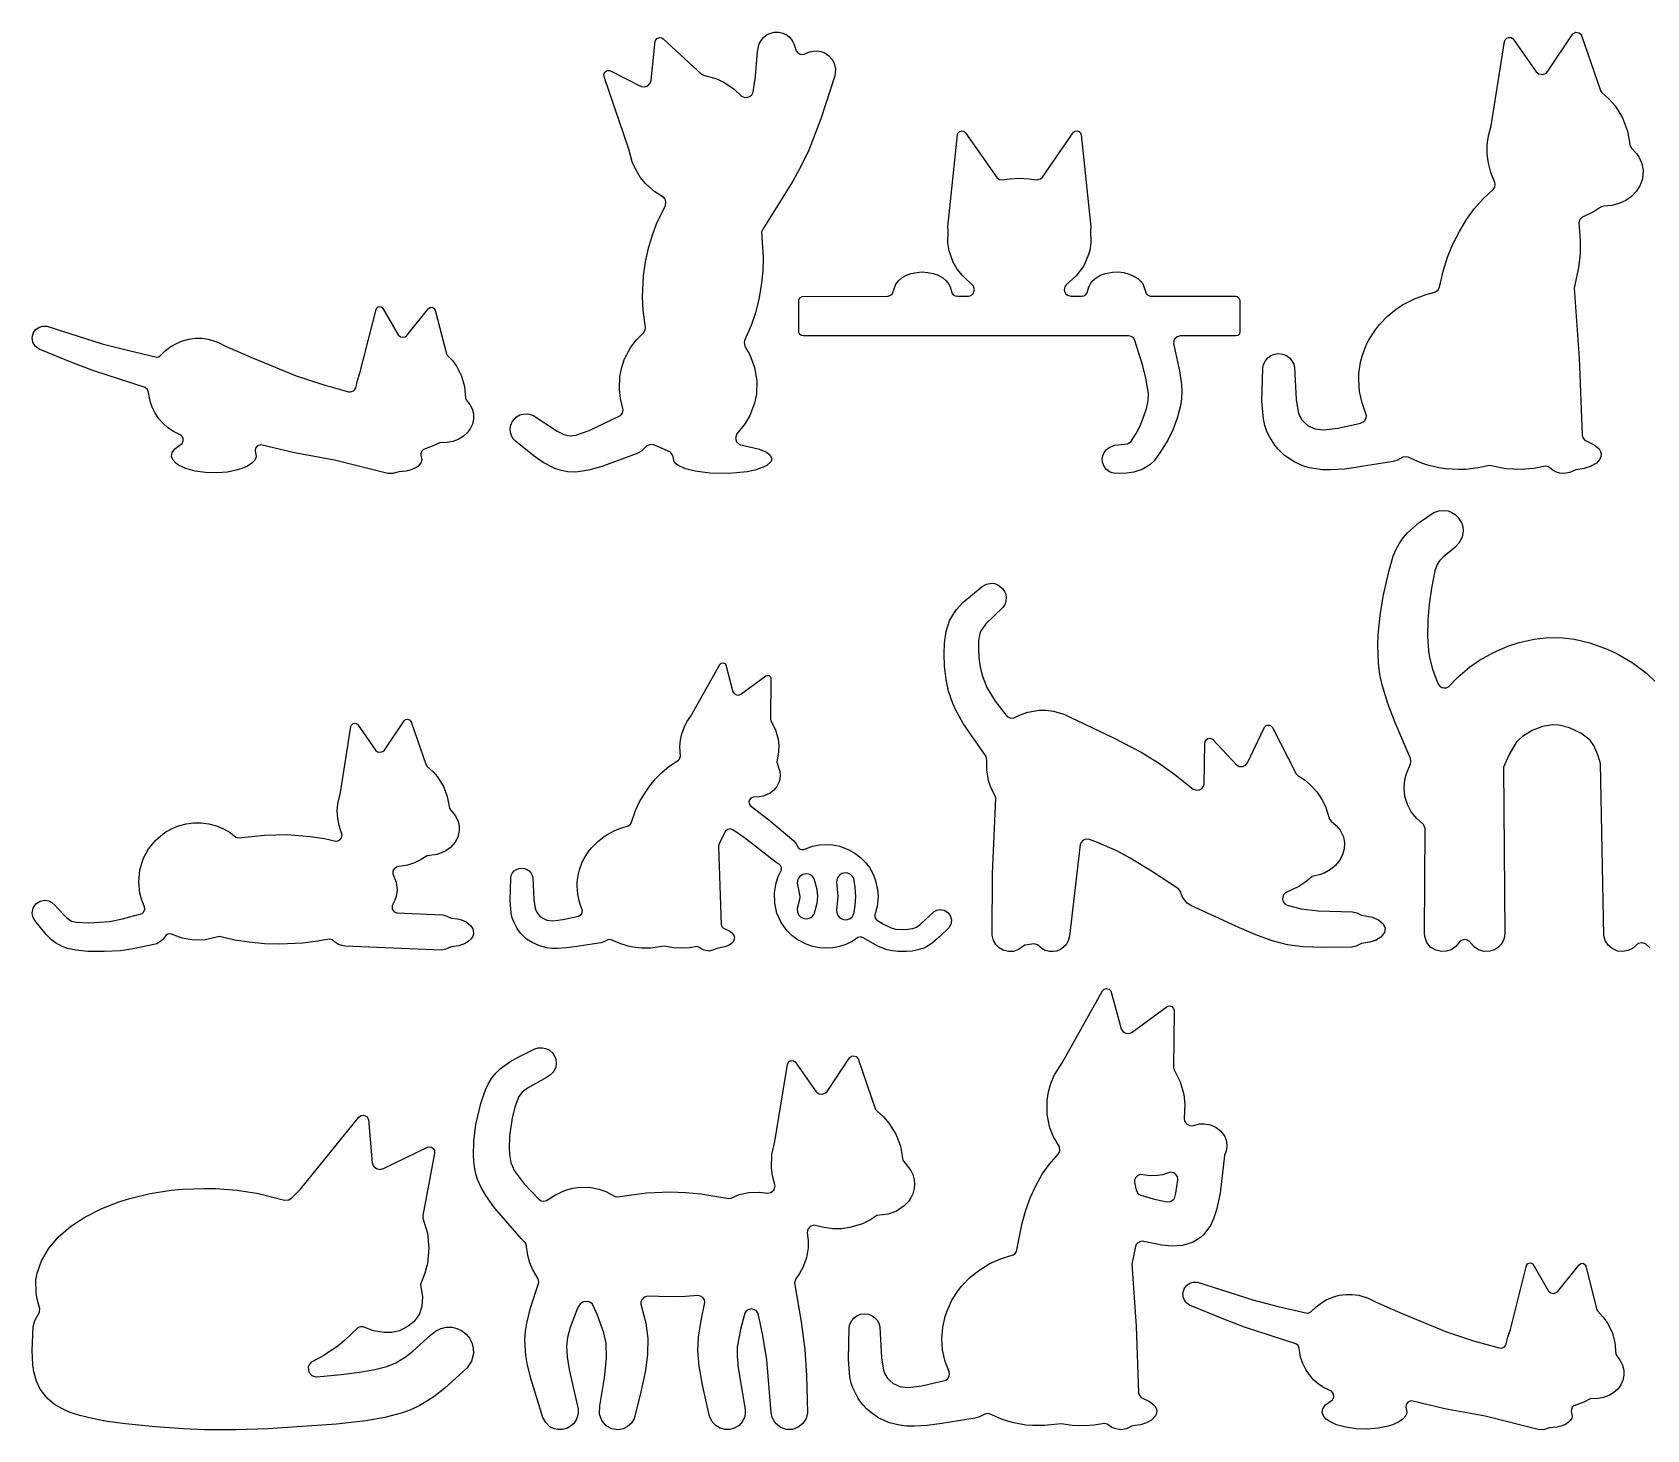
# Model space of a CAD drawing. Extents: x 13 to 580, y 13 to 584.
# Drawn here: x 12.7 to 291.6, y 342.9 to 584.2 of the extents above; entities that cross this region are included whole.
import ezdxf

# ---------------------------------------------------------------- set-up
doc = ezdxf.new("R2010")
doc.units = 0

msp = doc.modelspace()

# ---------------------------------------------------------------- linework, layer by layer
for points in [[(111.47, 576.53), (111.44, 576.97), (111.64, 577.37), (112.01, 577.61), (112.45, 577.63), (117.88, 574.86), (118.53, 574.79), (119.04, 574.98), (119.45, 575.42), (119.61, 575.91), (120.29, 582.65), (120.58, 583.11), (121.09, 583.3), (121.41, 583.25), (121.69, 583.08), (128.28, 576.97), (128.64, 576.79), (130.77, 576.21), (132.13, 575.59), (133.93, 574.38), (135.19, 573.2), (135.8, 572.94), (136.29, 572.97), (136.7, 573.15), (136.98, 573.41), (137.2, 573.85), (137.59, 576.55), (137.99, 580.88), (138.27, 582.2), (138.58, 582.78), (138.99, 583.28), (139.48, 583.68), (140.06, 583.99), (140.85, 584.2), (141.65, 584.2), (142.33, 584.04), (143.06, 583.68), (143.54, 583.28), (143.94, 582.8), (144.26, 582.2), (144.62, 581), (144.86, 580.7), (145.22, 580.47), (145.59, 580.38), (146.02, 580.41), (146.96, 580.81), (147.65, 580.97), (148.29, 580.99), (148.93, 580.88), (149.59, 580.63), (150.3, 580.15), (150.86, 579.52), (151.2, 578.89), (151.44, 577.82), (151.33, 576.69), (148.9, 569.24), (146.83, 563.82), (145.59, 561.24), (144.05, 558.48), (138.86, 550.21), (138.67, 549.72), (138.95, 545.34), (138.87, 542.95), (138.61, 540.5), (138.19, 538.12), (137.6, 535.78), (136.86, 533.56), (135.74, 531), (135.66, 530.62), (135.78, 530.02), (136.66, 528.49), (137.47, 526.3), (137.84, 524.03), (137.77, 521.72), (137.45, 520.15), (136.64, 518.01), (135.84, 516.63), (134.4, 514.85), (134.18, 514.13), (134.34, 513.5), (134.84, 513.01), (138.31, 512.2), (139.5, 511.67), (140.13, 511.17), (140.4, 510.64), (140.37, 510.3), (140.24, 510.02), (139.57, 509.42), (138.66, 508.98), (137.53, 508.61), (136.17, 508.32), (133.04, 508), (129.74, 508.06), (127.19, 508.41), (125.54, 508.84), (124.32, 509.39), (123.88, 509.71), (123.56, 510.1), (123.35, 511.14), (122.94, 511.68), (120.06, 512.94), (119.55, 513.04), (118.85, 512.81), (117.97, 511.95), (117.19, 511.49), (111.25, 509.29), (109.04, 508.66), (107.71, 508.4), (106.57, 508.27), (105.21, 508.3), (104.07, 508.51), (102.97, 508.87), (100.94, 509.92), (99.38, 511), (96.18, 513.57), (95.72, 514.08), (95.45, 514.59), (95.29, 515.12), (95.25, 515.79), (95.35, 516.36), (95.59, 516.95), (96.34, 517.8), (96.89, 518.12), (97.44, 518.28), (98.31, 518.31), (99.13, 518.07), (103.34, 515.34), (104.5, 514.77), (105.53, 514.49), (106.58, 514.64), (108.9, 515.46), (114.28, 518.05), (114.62, 518.44), (114.78, 518.98), (114.32, 520.95), (114.12, 522.52), (114.19, 524.78), (114.51, 526.37), (115.01, 527.84), (116.08, 529.84), (117.05, 531.1), (118.31, 532.36), (118.57, 532.9), (118.6, 533.28), (118.21, 536.18), (118.11, 538.54), (118.29, 542.13), (118.63, 544.55), (119.14, 546.94), (119.81, 549.23), (120.64, 551.41), (122.05, 554.24), (122.14, 554.94), (121.99, 555.36), (121.76, 555.66), (120.25, 556.64), (118.64, 558.07), (117.7, 559.21), (116.92, 560.48), (116.32, 561.82), (115.73, 564.03)], [(242.14, 516.7), (242.59, 516.91), (242.88, 517.19), (243.08, 517.59), (243.14, 517.99), (242.38, 520.22), (241.95, 522.17), (241.8, 524.19), (241.84, 525.29), (242.12, 527.23), (242.39, 528.26), (243.1, 530.15), (243.58, 531.11), (244.69, 532.84), (245.39, 533.72), (246.86, 535.23), (248.53, 536.54), (249.5, 537.17), (251.42, 538.17), (253.48, 538.94), (254.97, 539.34), (255.52, 539.74), (255.75, 540.19), (256.39, 542.97), (257.15, 545.35), (258.09, 547.63), (259.19, 549.83), (260.44, 551.88), (261.81, 553.75), (263.29, 555.42), (265.05, 557.03), (265.32, 557.48), (265.4, 557.94), (265.34, 558.29), (264.65, 559.98), (264.22, 561.58), (264.01, 563.15), (264.02, 564.77), (264.22, 566.35), (264.67, 568.04), (267.01, 582.6), (267.13, 582.91), (267.37, 583.16), (267.68, 583.3), (268.13, 583.28), (268.42, 583.12), (272.45, 577.35), (272.89, 577.02), (273.55, 576.91), (274.13, 577.11), (274.5, 577.47), (278.81, 583.92), (279.29, 584.2), (279.84, 584.13), (280.1, 583.93), (280.27, 583.64), (283.57, 574.14), (283.81, 573.8), (285.09, 572.66), (286.11, 571.5), (287.39, 569.44), (288.26, 567.15), (288.72, 564.55), (288.93, 564.19), (289.79, 563.27), (290.25, 562.57), (290.7, 561.53), (290.92, 560.36), (290.81, 558.92), (290.43, 557.83), (289.8, 556.79), (288.93, 555.87), (287.93, 555.17), (286.76, 554.63), (285.54, 554.3), (284.15, 554.18), (283.71, 554.04), (282.48, 553.24), (280.36, 552.24), (280, 551.85), (279.82, 551.36), (280.08, 548.25), (280.03, 545.95), (279.77, 543.58), (279.04, 539.99), (279.89, 527.92), (280.38, 514.71), (280.52, 514.19), (280.85, 513.77), (282.49, 512.99), (283.32, 512.26), (283.56, 511.84), (283.67, 511.39), (283.63, 510.93), (283.45, 510.49), (282.85, 509.82), (281.79, 509.22), (280.74, 508.89), (279.28, 508.66), (278.25, 508.17), (277.23, 508), (276.57, 508.06), (275.95, 508.25), (275.38, 508.55), (274.61, 509.14), (274.02, 509.28), (272.06, 508.88), (269.88, 508.7), (267.2, 508.83), (264.42, 509.41), (262.43, 508.99), (260.23, 508.73), (259.03, 508.69), (256.82, 508.82), (255.67, 508.99), (253.52, 509.51), (252.43, 509.89), (250.33, 510.81), (249.94, 510.88), (249.45, 510.81), (248.5, 510.3), (247.73, 510.06), (239.39, 508.79), (236.93, 508.62), (235.53, 508.63), (233.25, 509.01), (232.18, 509.34), (230.77, 509.97), (229.01, 511.15), (227.98, 512.13), (227.31, 512.93), (226.43, 514.31), (225.95, 515.27), (225.6, 516.29), (225.35, 517.44), (225.1, 520.53), (225.23, 526.18), (225.37, 526.85), (225.68, 527.49), (226.13, 528.01), (226.63, 528.37), (227.27, 528.63), (227.97, 528.72), (228.69, 528.63), (229.33, 528.37), (229.83, 528.01), (230.28, 527.49), (230.59, 526.88), (230.72, 526.31), (231.03, 520.82), (231.36, 518.65), (231.6, 517.96), (232.01, 517.29), (232.53, 516.7), (233.09, 516.25), (234.28, 515.73), (235.74, 515.54), (238.24, 515.85)], [(145.86, 531.77), (145.57, 531.83), (145.32, 531.99), (145.15, 532.24), (145.09, 532.53), (145.1, 537.96), (145.25, 538.33), (145.66, 538.6), (160.53, 538.64), (160.96, 538.8), (161.26, 539.08), (161.86, 540.71), (162.32, 541.3), (162.92, 541.81), (163.67, 542.24), (164.53, 542.55), (165.46, 542.75), (166.41, 542.82), (167.39, 542.75), (168.33, 542.55), (169.19, 542.24), (169.96, 541.8), (170.52, 541.32), (170.88, 540.9), (171.22, 540.27), (171.51, 539.2), (171.78, 538.89), (172.08, 538.71), (172.52, 538.63), (174.43, 538.63), (174.85, 538.77), (175.22, 539.09), (175.45, 539.73), (175.29, 540.35), (173.35, 542.18), (172.47, 543.3), (171.76, 544.52), (171.06, 546.45), (170.84, 547.85), (170.92, 549.99), (170.83, 550.62), (172.5, 566.5), (172.59, 566.78), (172.77, 567), (173.22, 567.18), (173.59, 567.1), (173.89, 566.85), (179.29, 559.1), (179.68, 558.81), (180.1, 558.71), (181.58, 558.92), (183.17, 559.01), (184.81, 558.92), (186.19, 558.71), (186.84, 558.88), (187.18, 559.21), (192.56, 566.93), (192.8, 567.1), (193.17, 567.18), (193.54, 567.06), (193.75, 566.86), (193.89, 566.5), (195.56, 550.62), (195.47, 549.99), (195.55, 547.84), (195.35, 546.52), (195.15, 545.81), (194.3, 543.89), (193.02, 542.16), (191.28, 540.58), (191.03, 540.22), (190.94, 539.78), (190.99, 539.44), (191.17, 539.09), (191.49, 538.79), (192.09, 538.63), (193.9, 538.63), (194.34, 538.72), (194.67, 538.94), (194.88, 539.21), (195.17, 540.27), (195.51, 540.9), (195.86, 541.32), (196.46, 541.82), (197.21, 542.24), (198.09, 542.56), (199.29, 542.79), (200.26, 542.81), (201.24, 542.7), (202.14, 542.46), (202.97, 542.11), (203.66, 541.67), (204.22, 541.13), (204.55, 540.67), (205.1, 539.12), (205.34, 538.86), (205.76, 538.66), (220.53, 538.63), (220.82, 538.57), (221.07, 538.4), (221.29, 537.96), (221.29, 532.53), (221.19, 532.15), (220.91, 531.87), (220.53, 531.77), (210.96, 531.77), (210.43, 531.63), (210, 531.23), (209.87, 530.91), (209.84, 530.47), (210.87, 525.74), (211.18, 523.39), (211.24, 522.2), (211.2, 520.91), (211.03, 519.71), (210.47, 517.56), (209.75, 515.69), (208.81, 513.77), (207.47, 511.57), (206.45, 510.23), (205.7, 509.51), (204.43, 508.72), (202.97, 508.25), (201.76, 508.1), (199.79, 508), (199.2, 508.11), (198.75, 508.32), (198.23, 508.71), (197.84, 509.22), (197.6, 509.81), (197.52, 510.46), (197.61, 511.07), (197.84, 511.65), (198.23, 512.15), (198.71, 512.53), (199.71, 512.88), (201.86, 513.15), (202.46, 513.51), (203.38, 514.95), (204.05, 516.26), (204.66, 517.72), (205.15, 519.23), (205.42, 520.62), (205.47, 521.81), (205.04, 524.49), (204.49, 526.6), (203.16, 530.96), (202.95, 531.36), (202.52, 531.67), (202.06, 531.77)], [(32.8, 522.02), (32.61, 522.53), (32.21, 522.85), (23.34, 525.72), (19.79, 527.07), (13.86, 529.48), (13.22, 529.98), (12.81, 530.7), (12.7, 531.52), (12.93, 532.34), (13.32, 532.88), (13.89, 533.28), (14.54, 533.48), (15.23, 533.46), (24.77, 530.43), (29.15, 529.29), (34.19, 528.11), (34.49, 528.16), (34.8, 528.33), (35.72, 529.23), (36.63, 529.93), (37.59, 530.49), (38.63, 530.91), (39.72, 531.21), (40.84, 531.36), (41.97, 531.36), (43.09, 531.21), (44.72, 530.71), (46.1, 530), (50.72, 528), (58.25, 524.89), (62.9, 523.36), (67.33, 522.12), (67.69, 522.09), (68.2, 522.28), (68.43, 522.53), (68.56, 522.79), (68.85, 524.06), (69.3, 525.32), (72.07, 536.33), (72.24, 536.63), (72.46, 536.78), (72.72, 536.83), (72.97, 536.78), (73.19, 536.63), (75.89, 531.94), (76.28, 531.62), (76.7, 531.53), (77.08, 531.61), (77.4, 531.82), (81.15, 536.49), (81.43, 536.69), (81.77, 536.73), (82.08, 536.59), (82.31, 536.24), (84.22, 528.69), (84.36, 528.45), (85.26, 527.51), (85.97, 526.53), (86.84, 524.82), (87.33, 523.06), (87.51, 521.03), (87.65, 520.74), (88.26, 519.95), (88.65, 519.16), (88.88, 518.3), (88.9, 517.42), (88.73, 516.55), (88.36, 515.74), (87.82, 515.01), (87.13, 514.4), (86.28, 513.89), (85.34, 513.55), (84.36, 513.39), (83.04, 513.33), (81.96, 512.78), (80.26, 512.14), (79.97, 511.87), (79.81, 511.51), (79.8, 511.16), (79.96, 510.35), (79.87, 509.98), (79.66, 509.62), (79.29, 509.25), (78.78, 508.92), (77.99, 508.6), (77.28, 508.42), (76.03, 508.3), (75.01, 508), (74.11, 508.03), (64.9, 510.33), (57.99, 511.59), (52.18, 512.99), (51.61, 512.81), (51.27, 512.37), (51.2, 511.9), (51.38, 511.03), (51.31, 510.7), (51.14, 510.34), (50.62, 509.77), (49.85, 509.27), (48.91, 508.86), (48.15, 508.62), (46.43, 508.27), (44.55, 508.12), (42.64, 508.17), (40.83, 508.42), (39.23, 508.86), (37.97, 509.45), (37.49, 509.8), (37.04, 510.29), (36.77, 510.97), (36.88, 511.63), (37.34, 512.27), (38.57, 513.18), (38.78, 513.63), (38.74, 514.13), (38.57, 514.43), (38.35, 514.63), (37.1, 515.25), (36.13, 515.89), (35.3, 516.63), (34.55, 517.48), (33.93, 518.42), (33.42, 519.45), (33.06, 520.52)], [(177.59, 458.43), (177.45, 459.13), (173.5, 464.86), (172.21, 467.13), (171.68, 468.27), (170.96, 470.41), (170.53, 472.44), (170.26, 474.72), (170.18, 476.81), (170.27, 478.75), (170.56, 480.72), (171.13, 482.57), (171.73, 483.68), (172.36, 484.55), (173.45, 485.75), (176.75, 488.5), (177.51, 488.92), (178.38, 489.06), (178.88, 489), (179.46, 488.81), (180.3, 488.15), (180.64, 487.65), (180.83, 487.15), (180.92, 486.62), (180.88, 486.01), (180.66, 485.35), (180.3, 484.8), (177.42, 482.04), (176.49, 480.74), (176.28, 480.14), (176.14, 479.12), (176.11, 477.71), (176.21, 476.18), (176.45, 474.57), (176.82, 473), (177.55, 471.04), (179.01, 468.71), (181.07, 466.08), (181.55, 465.81), (182.15, 465.79), (183.51, 466.42), (184.67, 466.82), (186.61, 467.13), (187.83, 467.13), (189.06, 466.97), (190.87, 466.43), (199.45, 462.38), (204.21, 459.89), (207.22, 458.07), (210.06, 456.05), (213.24, 453.53), (213.83, 453.33), (214.3, 453.4), (214.63, 453.58), (214.92, 453.89), (215.09, 454.33), (215.25, 461.53), (215.32, 461.84), (215.5, 462.1), (215.77, 462.27), (216.08, 462.32), (216.57, 462.13), (220.69, 457.68), (221.14, 457.43), (221.71, 457.4), (222.19, 457.61), (222.57, 458.05), (225.53, 464.21), (225.75, 464.43), (226.04, 464.55), (226.36, 464.56), (226.65, 464.44), (226.93, 464.13), (231.01, 456.17), (231.27, 455.89), (232.55, 455.04), (233.62, 454.11), (234.58, 453.04), (235.38, 451.86), (236.06, 450.51), (236.76, 448.35), (237.02, 448), (237.92, 447.26), (238.59, 446.44), (239.15, 445.25), (239.34, 444.22), (239.29, 443.19), (239.01, 442.16), (238.51, 441.21), (237.79, 440.34), (236.94, 439.64), (235.96, 439.08), (235.2, 438.79), (233.76, 438.41), (232.67, 437.49), (231.48, 436.68), (229.18, 435.61), (228.84, 435.27), (228.68, 434.88), (228.65, 434.51), (228.78, 434.05), (229.07, 433.68), (229.45, 433.46), (231.88, 432.83), (234.8, 432.51), (240.75, 432.34), (241.49, 432.14), (242.28, 431.75), (244.17, 431.4), (245.29, 430.9), (246.05, 430.24), (246.38, 429.48), (246.26, 428.73), (245.65, 427.97), (244.68, 427.4), (243.65, 427.07), (242.3, 426.86), (241.34, 426.41), (240.56, 426.25), (235.61, 426.15), (232.18, 426.28), (229.52, 426.64), (226.87, 427.33), (224.05, 428.36), (221.23, 429.54), (212.8, 433.4), (212.19, 433.83), (211.69, 434.37), (211.32, 434.98), (210.98, 435.9), (210.7, 436.27), (205.99, 439.34), (202.31, 441.58), (200.03, 442.84), (196.68, 444.32), (195.3, 444.82), (194.85, 444.89), (194.5, 444.83), (194.14, 444.63), (193.84, 444.28), (193.71, 443.94), (191.85, 428.11), (191.64, 427.34), (191.25, 426.64), (190.83, 426.2), (190.32, 425.83), (189.64, 425.55), (189.05, 425.45), (188.38, 425.47), (187.65, 425.67), (187.09, 425.98), (186.31, 426.62), (185.73, 426.78), (184.14, 426.59), (183.07, 425.83), (182.17, 425.5), (181.33, 425.45), (180.39, 425.68), (179.7, 426.08), (179.12, 426.66), (178.73, 427.36), (178.52, 428.27), (178.55, 438.96), (179.11, 451.94), (179, 452.36), (178.27, 453.8), (177.86, 455.02), (177.56, 456.85)], [(107.04, 431.58), (107.35, 431.72), (107.55, 431.91), (107.69, 432.19), (107.73, 432.47), (107.21, 434.01), (106.91, 435.36), (106.8, 436.76), (106.83, 437.52), (107.03, 438.86), (107.21, 439.58), (107.7, 440.88), (108.04, 441.55), (108.8, 442.74), (109.29, 443.35), (110.3, 444.4), (111.46, 445.31), (112.13, 445.74), (113.46, 446.43), (114.2, 446.73), (115.63, 447.18), (115.94, 447.38), (116.13, 447.66), (116.9, 449.83), (117.6, 451.29), (118.42, 452.72), (119.35, 454.07), (120.37, 455.31), (121.48, 456.44), (122.62, 457.41), (124.29, 458.51), (124.49, 458.71), (124.66, 459.23), (124.55, 460.85), (124.65, 461.98), (124.89, 463.07), (125.27, 464.13), (125.78, 465.12), (126.47, 466.11), (131.44, 475.02), (131.66, 475.24), (131.96, 475.32), (132.33, 475.2), (132.52, 474.95), (133.73, 470.32), (133.94, 470), (134.31, 469.78), (134.69, 469.75), (135.09, 469.91), (139.42, 473.09), (139.65, 473.16), (139.95, 473.11), (140.14, 472.98), (140.29, 472.71), (140.21, 465.6), (140.28, 465.32), (141.06, 463.78), (141.51, 462.15), (141.63, 461.06), (141.6, 459.97), (141.29, 458.15), (141.81, 456.53), (141.86, 455.96), (141.8, 455.22), (141.64, 454.65), (141.28, 453.95), (140.78, 453.35), (140.15, 452.84), (139.63, 452.56), (138.86, 452.3), (138.24, 452.19), (137.2, 452.15), (136.8, 451.95), (136.59, 451.68), (136.49, 451.31), (136.54, 450.97), (136.71, 450.68), (139.91, 448.22), (144.22, 444.56), (144.63, 444.09), (145, 443.41), (145.35, 443.13), (145.63, 443.06), (145.95, 443.09), (147.48, 443.65), (148.65, 443.88), (149.82, 443.96), (151, 443.88), (152.16, 443.65), (153.76, 443.04), (154.8, 442.45), (155.73, 441.73), (156.56, 440.9), (157.28, 439.97), (157.86, 438.96), (158.31, 437.88), (158.7, 436.19), (158.78, 434.99), (158.62, 433.27), (158.21, 431.83), (158.21, 431.5), (158.3, 431.22), (158.52, 430.96), (159.73, 430.21), (161.04, 429.56), (161.85, 429.35), (163.46, 429.27), (164.77, 429.45), (165.44, 429.7), (166.13, 430.19), (168.46, 432.39), (168.92, 432.62), (169.42, 432.72), (170.18, 432.61), (170.52, 432.46), (170.87, 432.18), (171.3, 431.55), (171.45, 430.81), (171.34, 430.18), (170.99, 429.57), (169.39, 427.98), (168.2, 426.95), (167.28, 426.34), (166.68, 426.06), (165.71, 425.74), (164.69, 425.55), (163.71, 425.45), (162.24, 425.46), (161.29, 425.57), (160.3, 425.78), (158.74, 426.41), (156.22, 427.86), (155.82, 428), (155.32, 427.9), (154.3, 427.23), (153.23, 426.71), (152.14, 426.34), (151, 426.11), (149.83, 426.03), (148.66, 426.11), (147.51, 426.34), (146.39, 426.72), (144.82, 427.56), (143.91, 428.26), (143.1, 429.07), (142.06, 430.51), (141.33, 432.12), (140.93, 433.83), (140.88, 435.59), (141.17, 437.34), (141.54, 438.42), (142.09, 439.59), (142.1, 439.98), (141.96, 440.31), (141.73, 440.54), (141.19, 440.87), (135.74, 445.11), (133.71, 446.49), (133.23, 446.64), (132.81, 446.54), (132.46, 446.23), (131.31, 444.01), (131.23, 443.62), (131.71, 430.07), (131.86, 429.73), (132.09, 429.5), (133.02, 429.09), (133.54, 428.72), (133.86, 428.32), (133.98, 427.93), (133.96, 427.58), (133.79, 427.22), (133.45, 426.85), (133.04, 426.57), (132.33, 426.27), (130.95, 426.01), (130.24, 425.68), (129.63, 425.56), (128.77, 425.68), (128.37, 425.86), (127.84, 426.23), (127.5, 426.32), (126.25, 426.13), (125.04, 426.04), (123.49, 426.09), (121.82, 426.37), (119.55, 426.06), (117.97, 426.06), (116.44, 426.24), (115.64, 426.41), (114.18, 426.85), (112.7, 427.5), (112.44, 427.55), (112.1, 427.5), (111.44, 427.14), (110.91, 426.98), (106.8, 426.32), (104.97, 426.09), (103.43, 425.98), (102.44, 426), (101.55, 426.1), (100.3, 426.43), (99.02, 427), (98.08, 427.63), (97.54, 428.1), (97.05, 428.63), (96.46, 429.42), (95.79, 430.71), (95.59, 431.29), (95.42, 432.09), (95.25, 434.23), (95.33, 438.13), (95.43, 438.6), (95.65, 439.04), (95.96, 439.4), (96.31, 439.65), (96.75, 439.83), (97.24, 439.89), (97.73, 439.83), (98.17, 439.65), (98.52, 439.4), (98.83, 439.04), (99.04, 438.62), (99.14, 438.23), (99.35, 434.43), (99.58, 432.93), (99.74, 432.45), (100.03, 431.99), (100.39, 431.57), (100.77, 431.26), (101.6, 430.9), (102.61, 430.77), (104.34, 430.98)], [(28.28, 431.09), (31.65, 432.04), (31.91, 432.28), (32.12, 432.81), (32.08, 433.17), (31.63, 434.31), (31.29, 435.56), (31.09, 437.53), (31.29, 439.53), (31.87, 441.45), (32.8, 443.2), (34.08, 444.75), (35.62, 446.01), (36.74, 446.66), (37.95, 447.16), (39.25, 447.51), (40.57, 447.68), (41.89, 447.68), (43.21, 447.51), (44.49, 447.17), (45.7, 446.67), (46.86, 446), (47.87, 445.24), (48.3, 445.1), (52.78, 445.59), (56.75, 445.66), (60.7, 445.35), (63.19, 444.96), (65.13, 444.53), (65.48, 444.56), (65.84, 444.74), (66.12, 445.08), (66.23, 445.59), (65.71, 447.22), (65.46, 448.46), (65.38, 449.73), (65.45, 450.97), (65.91, 452.94), (67.74, 464.33), (67.84, 464.58), (68.1, 464.82), (68.35, 464.9), (68.62, 464.87), (68.85, 464.74), (72, 460.23), (72.35, 459.97), (72.86, 459.88), (73.24, 459.99), (73.54, 460.24), (76.93, 465.3), (77.19, 465.53), (77.53, 465.6), (77.86, 465.49), (78.13, 465.15), (80.73, 457.67), (80.89, 457.44), (81.88, 456.57), (82.7, 455.64), (83.73, 453.98), (84.38, 452.24), (84.74, 450.2), (84.91, 449.92), (85.76, 448.95), (86.2, 448.1), (86.43, 447.25), (86.46, 446.35), (86.2, 445.22), (85.76, 444.37), (84.95, 443.44), (84.13, 442.86), (83.51, 442.55), (82.59, 442.25), (80.93, 442.02), (79.87, 441.36), (78.72, 440.79), (77.52, 440.39), (75.7, 440.07), (75.18, 439.76), (74.98, 439.38), (74.95, 438.91), (75.55, 437.43), (75.72, 436.15), (75.54, 434.96), (75.32, 434.35), (74.86, 433.43), (74.87, 432.81), (75.2, 432.35), (75.68, 432.13), (83.53, 431.79), (84.16, 431.64), (85.03, 431.24), (86.13, 431.12), (86.81, 430.96), (87.66, 430.59), (88.4, 429.99), (88.79, 429.36), (88.9, 428.65), (88.78, 428.15), (88.5, 427.67), (88, 427.18), (87.47, 426.85), (86.39, 426.47), (85.03, 426.3), (84.13, 425.89), (83.33, 425.73), (66.71, 426.41), (66.15, 426.51), (65.61, 426.71), (65.1, 427.02), (64.56, 427.47), (64.06, 427.62), (61.94, 427.24), (59.41, 426.93), (55.44, 426.74), (52.79, 426.82), (50.18, 427.07), (47.67, 427.46), (45.01, 428.06), (42.56, 427.51), (40.58, 427.44), (38.61, 427.76), (36.76, 428.45), (36.45, 428.5), (36.1, 428.45), (35.83, 428.3), (35.24, 427.55), (34.69, 427.08), (34.2, 426.82), (33.68, 426.66), (30.1, 425.94), (27.94, 425.61), (25.13, 425.45), (22.31, 425.48), (20.25, 425.68), (18.81, 425.99), (17.88, 426.32), (16.71, 426.98), (16.04, 427.5), (15.09, 428.43), (13.15, 430.83), (12.81, 431.46), (12.7, 432.16), (12.87, 432.98), (13.34, 433.69), (14.04, 434.15), (14.87, 434.31), (15.53, 434.21), (16.07, 433.95), (16.59, 433.49), (18.01, 431.91), (18.68, 431.27), (19.48, 430.74), (20.35, 430.52), (22.49, 430.42), (26.03, 430.68)], [(146.33, 431.12), (146.74, 431.16), (147.16, 431.34), (147.48, 431.59), (147.74, 431.95), (148.25, 433.82), (148.39, 434.97), (148.25, 436.17), (147.74, 438.03), (147.51, 438.37), (147.17, 438.65), (146.8, 438.81), (146.39, 438.87), (145.79, 438.77), (145.28, 438.44), (144.94, 437.94), (144.81, 437.35), (145.28, 435), (145.2, 434.43), (144.83, 432.91), (144.85, 432.3), (145.05, 431.83), (145.39, 431.46), (145.83, 431.21)], [(153.12, 430.95), (153.53, 431), (153.96, 431.18), (154.31, 431.46), (154.56, 431.85), (154.68, 432.23), (154.84, 433.39), (154.96, 434.98), (154.84, 436.6), (154.68, 437.76), (154.58, 438.11), (154.34, 438.49), (154, 438.79), (153.59, 438.98), (153.18, 439.04), (152.58, 438.93), (152.08, 438.6), (151.73, 438.1), (151.6, 437.51), (151.85, 435), (151.61, 432.63), (151.64, 432.17), (151.85, 431.67), (152.18, 431.29), (152.62, 431.04)], [(166.37, 350.48), (170.48, 351.45), (170.81, 351.74), (171.01, 352.07), (171.1, 352.5), (171.05, 352.88), (170.39, 354.67), (170.12, 355.67), (169.94, 356.67), (169.81, 358.55), (169.95, 360.59), (170.36, 362.44), (170.71, 363.45), (171.53, 365.24), (172.6, 366.91), (173.28, 367.76), (174.72, 369.24), (176.34, 370.51), (178.12, 371.59), (180.1, 372.47), (182.12, 373.1), (182.48, 373.35), (182.71, 373.65), (183.65, 378.54), (184.31, 380.83), (185.13, 383.05), (186.08, 385.1), (187.15, 387), (188.33, 388.7), (189.93, 390.52), (190.16, 391.05), (190.1, 391.72), (189.05, 393.58), (188.48, 395.03), (187.99, 397.32), (187.97, 399.73), (188.2, 401.24), (188.63, 402.7), (189.28, 404.2), (190.61, 406.23), (197.55, 418.67), (197.85, 418.98), (198.27, 419.1), (198.7, 418.99), (199, 418.68), (200.75, 412.11), (201.13, 411.59), (201.61, 411.35), (202.2, 411.34), (202.65, 411.54), (208.7, 415.98), (209.12, 416.08), (209.53, 415.96), (209.83, 415.65), (209.94, 415.23), (209.79, 405.52), (209.9, 405.13), (210.98, 402.97), (211.6, 400.76), (211.78, 399.14), (211.63, 396.64), (211.72, 396.17), (212.06, 395.7), (212.63, 395.41), (213.11, 395.4), (214.33, 395.7), (215.16, 395.72), (216.21, 395.54), (217.19, 395.1), (218.01, 394.46), (218.62, 393.64), (218.97, 392.72), (219.04, 391.77), (218.92, 391.04), (218.64, 390.24), (217.87, 383.77), (217.27, 380.87), (216.75, 379.33), (216.18, 378.17), (215.04, 376.61), (214.5, 376.11), (213.23, 375.27), (211.35, 374.7), (209.53, 374.59), (207.79, 374.75), (204.4, 375.43), (203.99, 375.35), (203.67, 375.17), (203.39, 374.86), (203.24, 374.53), (202.59, 371.47), (203.38, 360.76), (203.78, 349.26), (203.96, 348.78), (204.22, 348.48), (205.8, 347.72), (206.6, 347.02), (206.84, 346.61), (206.94, 346.17), (206.9, 345.73), (206.71, 345.28), (206.03, 344.57), (205.13, 344.07), (204.11, 343.76), (202.7, 343.54), (201.7, 343.07), (200.72, 342.9), (199.64, 343.08), (199.1, 343.33), (198.37, 343.84), (197.88, 343.97), (196.14, 343.7), (194.44, 343.57), (192.3, 343.65), (190.4, 343.94), (187.56, 343.6), (185.44, 343.6), (184.31, 343.7), (182.21, 344.07), (181.14, 344.36), (180.08, 344.72), (178.05, 345.62), (177.68, 345.69), (177.2, 345.61), (176.28, 345.12), (175.54, 344.89), (169.8, 343.97), (167.25, 343.64), (165.09, 343.5), (163.71, 343.52), (162.48, 343.66), (160.74, 344.11), (158.93, 344.92), (157.63, 345.79), (156.87, 346.45), (156.18, 347.2), (155.36, 348.3), (154.42, 350.11), (154.14, 350.92), (153.9, 352.03), (153.67, 355.02), (153.79, 360.47), (153.92, 361.12), (154.23, 361.74), (154.66, 362.24), (155.14, 362.59), (155.77, 362.84), (156.44, 362.93), (157.13, 362.84), (157.76, 362.59), (158.24, 362.24), (158.67, 361.74), (158.97, 361.15), (159.1, 360.6), (159.4, 355.29), (159.72, 353.2), (159.95, 352.53), (160.35, 351.88), (160.85, 351.31), (161.39, 350.88), (162.53, 350.37), (163.95, 350.19)], [(98.28, 372.97), (98.01, 374.94), (97.83, 375.25), (97.14, 375.9), (92.53, 381.22), (91.02, 383.34), (90.24, 384.7), (89.62, 386.12), (89.26, 387.3), (89.02, 388.65), (88.9, 390.19), (88.96, 392.72), (89.33, 395.59), (90.18, 399.23), (90.99, 401.56), (91.44, 402.57), (92.03, 403.57), (92.76, 404.49), (93.57, 405.28), (95.17, 406.45), (96.84, 407.37), (99.53, 408.65), (100.09, 408.82), (100.75, 408.86), (101.42, 408.73), (102.03, 408.43), (102.53, 407.99), (102.87, 407.52), (103.12, 406.88), (103.21, 406.22), (103.11, 405.51), (102.77, 404.77), (102.2, 404.16), (101.53, 403.71), (98.22, 401.89), (97.31, 401.16), (96.74, 400.44), (96.08, 398.74), (95.6, 396.77), (95.14, 393.59), (95.07, 391.45), (95.12, 390.42), (95.35, 389.06), (95.95, 387.67), (97.65, 385.38), (100.18, 382.73), (100.62, 382.44), (101.05, 382.36), (101.54, 382.46), (103.07, 383.48), (104.8, 384.26), (106.07, 384.6), (107.38, 384.77), (109.25, 384.71), (110.54, 384.45), (111.77, 384.04), (113.4, 383.19), (113.85, 383.09), (116.22, 383.48), (118.8, 383.79), (122.85, 383.96), (125.53, 383.88), (128.17, 383.65), (133.01, 382.82), (133.4, 382.9), (134.8, 383.49), (136.49, 383.88), (138.24, 383.94), (139.77, 383.75), (140.29, 383.87), (140.77, 384.29), (140.99, 385), (140.58, 386.71), (140.39, 388.14), (140.46, 390.4), (140.98, 392.67), (143.13, 405.95), (143.24, 406.26), (143.46, 406.5), (143.76, 406.63), (144.19, 406.61), (144.47, 406.45), (148.09, 401.27), (148.62, 400.91), (149.14, 400.85), (149.6, 400.99), (149.97, 401.29), (153.87, 407.11), (154.19, 407.4), (154.5, 407.48), (155.01, 407.35), (155.34, 406.93), (158.37, 398.22), (158.57, 397.95), (159.72, 396.92), (160.67, 395.84), (161.87, 393.92), (162.65, 391.85), (163.08, 389.47), (164.46, 387.68), (164.79, 386.99), (165.04, 386.04), (165.1, 385.31), (165.04, 384.57), (164.79, 383.62), (164.47, 382.94), (164.04, 382.3), (163.31, 381.53), (161.98, 380.65), (160.51, 380.12), (158.6, 379.86), (157.36, 379.09), (156.07, 378.45), (153.92, 377.79), (152.45, 377.6), (150.96, 377.6), (149.49, 377.79), (147.68, 378.2), (147.08, 377.98), (146.66, 377.5), (146.54, 376.98), (146.73, 375.49), (146.73, 374.33), (146.45, 372.58), (145.82, 370.88), (145.23, 369.86), (144.56, 368.96), (144.38, 368.27), (145.52, 361.52), (146.13, 356.75), (146.4, 352.28), (146.58, 345.81), (146.34, 344.82), (145.8, 343.96), (145.01, 343.31), (144.03, 342.95), (142.87, 342.95), (141.88, 343.32), (140.99, 344.09), (140.48, 345.03), (140.33, 345.81), (139.55, 354.97), (138.9, 359.14), (138.09, 362.97), (137.71, 363.49), (137.01, 363.76), (136.33, 363.61), (136, 363.34), (135.8, 363.02), (135, 360.18), (134.47, 357.21), (134.44, 355.57), (134.6, 353.58), (135.84, 346.41), (135.84, 345.65), (135.7, 345.01), (135.33, 344.28), (134.77, 343.65), (133.96, 343.14), (133.15, 342.92), (132.32, 342.92), (131.5, 343.14), (130.8, 343.56), (130.15, 344.26), (129.7, 345.25), (128.51, 350.35), (127.89, 353.89), (127.68, 356.51), (127.78, 358.88), (128.22, 361.73), (128.89, 364.87), (128.78, 365.33), (128.51, 365.72), (128.12, 365.98), (127.66, 366.07), (125.52, 365.9), (122.85, 365.82), (118.94, 365.97), (118.39, 365.79), (117.96, 365.33), (117.83, 364.98), (117.82, 364.56), (118.65, 361.32), (119.02, 358.63), (118.98, 355.97), (118.6, 353.14), (117.82, 349.46), (116.64, 344.8), (116.14, 343.99), (115.53, 343.44), (114.78, 343.06), (113.97, 342.9), (112.79, 343.05), (111.83, 343.56), (111.05, 344.47), (110.66, 345.58), (110.73, 347.02), (111.53, 351.88), (111.89, 355.22), (111.83, 357.82), (111.43, 359.63), (110.34, 362.69), (109.49, 364.57), (109.1, 364.87), (108.64, 365.01), (107.89, 364.96), (107.36, 364.66), (106.9, 363.86), (105.6, 360.55), (105.12, 358.8), (104.96, 357.31), (105.07, 355.46), (105.41, 353.29), (106.97, 346.47), (106.99, 345.83), (106.9, 345.25), (106.66, 344.61), (106.23, 343.97), (105.63, 343.44), (105.03, 343.12), (104.28, 342.92), (103.49, 342.92), (102.83, 343.07), (102.12, 343.42), (101.38, 344.12), (100.9, 345.03), (98.8, 351.73), (98.19, 354.31), (97.95, 355.74), (97.77, 358.43), (97.89, 359.94), (98.11, 361.3), (98.76, 363.97), (100.18, 368.34), (100.05, 368.96), (99.13, 370.48), (98.62, 371.72)], [(13.13, 361.75), (13.95, 363.2), (14.02, 363.76), (13.54, 365.44), (13.35, 366.54), (13.34, 368.7), (13.55, 369.93), (14.28, 372.05), (15.51, 374.14), (17.19, 376.12), (19.31, 377.96), (21.78, 379.6), (24.7, 381.09), (27.82, 382.3), (29.52, 382.83), (33.07, 383.68), (36.7, 384.24), (38.6, 384.43), (42.43, 384.57), (44.33, 384.53), (48.07, 384.25), (51.79, 383.67), (56.26, 382.54), (56.99, 382.59), (57.46, 382.87), (59, 384.44), (69.13, 396.88), (69.53, 397.16), (69.9, 397.22), (70.46, 397), (70.78, 396.48), (71.4, 388.98), (71.64, 388.42), (72.14, 387.99), (72.73, 387.84), (73.39, 387.98), (80.97, 391.71), (81.33, 391.76), (81.68, 391.66), (81.97, 391.44), (82.16, 391.13), (82.19, 390.64), (80.13, 379.9), (80.17, 379.45), (80.95, 376.85), (81.21, 374.23), (80.94, 371.58), (80.5, 369.93), (79.76, 367.95), (80.12, 365.83), (79.99, 364.15), (79.56, 362.92), (78.65, 361.6), (77.65, 360.75), (76.13, 360), (74.83, 359.71), (73.46, 359.67), (71.65, 359.99), (69.87, 360.68), (69.37, 360.68), (68.96, 360.53), (66.65, 358.29), (65.51, 357.36), (63.03, 355.72), (60.81, 354.5), (60.51, 354.11), (60.37, 353.7), (60.48, 352.86), (61, 352.26), (61.46, 352.08), (61.87, 352.05), (66.03, 352.41), (69.23, 352.82), (71.87, 353.29), (73.95, 353.82), (75.52, 354.47), (77.09, 355.43), (78.42, 356.47), (81.46, 359.22), (82.34, 359.91), (83.29, 360.38), (84.17, 360.58), (85.2, 360.58), (86.04, 360.39), (86.83, 360.03), (87.65, 359.4), (88.22, 358.7), (88.67, 357.78), (88.87, 356.95), (88.9, 356.07), (88.59, 354.76), (87.84, 353.57), (83.96, 350.08), (82.03, 348.57), (79.63, 347.08), (78.06, 346.33), (76.39, 345.73), (73.57, 345), (70.33, 344.43), (65.22, 343.84), (53.4, 343.07), (47.83, 342.9), (42.51, 342.9), (38.79, 343.03), (33.97, 343.38), (28.81, 343.89), (25.66, 344.32), (23.86, 344.64), (20.93, 345.33), (19.23, 345.89), (17.89, 346.48), (16.54, 347.26), (15.27, 348.33), (14.07, 349.92), (13.44, 351.26), (12.97, 352.91), (12.78, 354.18), (12.7, 356.57), (12.84, 360.66)], [(205.82, 386.75), (204.12, 386.96), (203.65, 386.79), (203.29, 386.44), (203.08, 385.99), (203.06, 385.6), (203.34, 384.25), (203.73, 383.63), (204.17, 383.39), (206.29, 382.75), (208.66, 382.23), (209.3, 382.28), (209.89, 382.71), (210.06, 383.04), (210.24, 383.75), (210.59, 386.07), (210.49, 386.6), (210.12, 387.07), (209.79, 387.26), (209.31, 387.35), (207.89, 386.93), (207.05, 386.78)], [(231.53, 356.92), (231.33, 357.43), (230.93, 357.75), (222.06, 360.62), (218.51, 361.97), (212.58, 364.38), (211.94, 364.88), (211.53, 365.6), (211.42, 366.42), (211.65, 367.24), (212.04, 367.78), (212.61, 368.18), (213.26, 368.38), (213.95, 368.36), (223.49, 365.33), (227.87, 364.19), (232.91, 363.01), (233.21, 363.06), (233.52, 363.23), (234.44, 364.13), (235.36, 364.83), (236.32, 365.39), (237.35, 365.81), (238.44, 366.11), (239.56, 366.26), (240.69, 366.26), (241.82, 366.11), (243.45, 365.61), (244.82, 364.9), (249.44, 362.9), (256.98, 359.79), (261.63, 358.26), (266.05, 357.02), (266.42, 356.99), (266.92, 357.18), (267.16, 357.43), (267.28, 357.69), (267.57, 358.96), (268.02, 360.22), (270.8, 371.23), (270.97, 371.53), (271.18, 371.68), (271.44, 371.73), (271.7, 371.68), (271.91, 371.53), (274.61, 366.84), (275.01, 366.52), (275.43, 366.43), (275.8, 366.51), (276.13, 366.72), (279.87, 371.39), (280.15, 371.59), (280.49, 371.63), (280.8, 371.49), (281.04, 371.14), (282.94, 363.59), (283.09, 363.35), (283.98, 362.41), (284.7, 361.43), (285.56, 359.72), (286.06, 357.96), (286.24, 355.93), (286.37, 355.64), (286.98, 354.85), (287.38, 354.06), (287.6, 353.2), (287.62, 352.32), (287.45, 351.45), (287.08, 350.64), (286.54, 349.91), (285.85, 349.3), (285.01, 348.79), (284.07, 348.45), (283.09, 348.29), (281.76, 348.23), (280.69, 347.68), (278.98, 347.04), (278.7, 346.77), (278.54, 346.41), (278.52, 346.06), (278.68, 345.25), (278.59, 344.88), (278.38, 344.52), (278.01, 344.15), (277.5, 343.82), (276.71, 343.5), (276, 343.32), (274.75, 343.2), (273.73, 342.9), (272.83, 342.93), (263.62, 345.23), (256.71, 346.49), (250.91, 347.89), (250.34, 347.71), (249.99, 347.27), (249.92, 346.8), (250.1, 345.93), (250.04, 345.6), (249.86, 345.24), (249.35, 344.67), (248.57, 344.17), (247.63, 343.76), (246.87, 343.52), (245.16, 343.17), (243.27, 343.02), (241.36, 343.07), (239.56, 343.32), (237.96, 343.76), (236.69, 344.35), (236.21, 344.7), (235.76, 345.19), (235.49, 345.87), (235.6, 346.53), (236.07, 347.17), (237.3, 348.08), (237.5, 348.53), (237.46, 349.03), (237.3, 349.33), (237.08, 349.53), (235.82, 350.15), (234.85, 350.79), (234.02, 351.53), (233.28, 352.38), (232.65, 353.32), (232.14, 354.35), (231.78, 355.42)]]:
    msp.add_lwpolyline(points, close=True)
msp.add_lwpolyline([(292.09, 426.1), (291.34, 426.78), (290.72, 426.97), (290.09, 426.83), (289.11, 426.01), (288.33, 425.62), (287.35, 425.45), (286.5, 425.56), (285.58, 425.97), (284.92, 426.54), (284.39, 427.38), (284.16, 428.25), (283.57, 457.94), (283.1, 459.46), (282.41, 461.07), (281.81, 461.99), (280.16, 463.16), (278.19, 464.07), (276.45, 464.55), (275.25, 464.63), (273.55, 464.3), (271.77, 463.61), (270.1, 462.6), (269.08, 461.66), (267.79, 459.51), (266.83, 457.33), (267.05, 428.65), (266.99, 428.02), (266.81, 427.42), (266.41, 426.72), (265.94, 426.22), (265.27, 425.77), (264.48, 425.51), (263.46, 425.48), (262.49, 425.76), (261.74, 426.26), (260.86, 427.28), (260.44, 427.5), (260.07, 427.54), (259.66, 427.46), (259.33, 427.28), (258.56, 426.36), (257.77, 425.79), (256.94, 425.51), (256.09, 425.46), (255.11, 425.69), (254.23, 426.24), (253.57, 427.05), (253.2, 428.04), (253.15, 428.65), (253.31, 446.73), (253.02, 447.41), (251.83, 448.43), (250.88, 449.6), (250.21, 450.87), (249.78, 452.25), (249.63, 453.75), (249.77, 455.19), (250.04, 456.21), (250.73, 457.85), (250.83, 458.3), (250.76, 458.78), (248.06, 465.12), (246.85, 468.31), (245.87, 471.55), (245.48, 473.29), (245.21, 475.25), (245.11, 478.33), (245.18, 480.16), (245.5, 483.49), (246.03, 486.79), (246.99, 491.11), (247.78, 493.73), (248.23, 494.81), (248.79, 495.86), (249.5, 496.9), (250.3, 497.85), (252.23, 499.53), (254.78, 501.3), (255.65, 501.59), (256.59, 501.65), (257.25, 501.54), (257.88, 501.3), (258.47, 500.94), (258.95, 500.49), (259.59, 499.46), (259.78, 498.82), (259.85, 498.11), (259.66, 497.01), (259.12, 496), (258.4, 495.24), (256.37, 493.57), (255.77, 492.92), (255.38, 492.31), (254.96, 491.2), (254.36, 488.21), (254, 485.47), (253.77, 482.66), (253.71, 479.84), (253.85, 477.42), (254.01, 476.23), (254.53, 474.2), (255.47, 471.78), (255.83, 471.28), (256.15, 471.08), (256.56, 470.99), (256.93, 471.02), (257.32, 471.19), (258.9, 472.82), (260.94, 474.57), (262.68, 475.76), (265.09, 477.13), (267.56, 478.18), (269.54, 478.84), (272.11, 479.41), (274.08, 479.66), (275.6, 479.72), (277.06, 479.66), (279.1, 479.39), (281.72, 478.77), (284.74, 477.69), (286.27, 476.98), (289.05, 475.38), (291.52, 473.53), (293.22, 471.87)])

doc.saveas('drawing.dxf')
